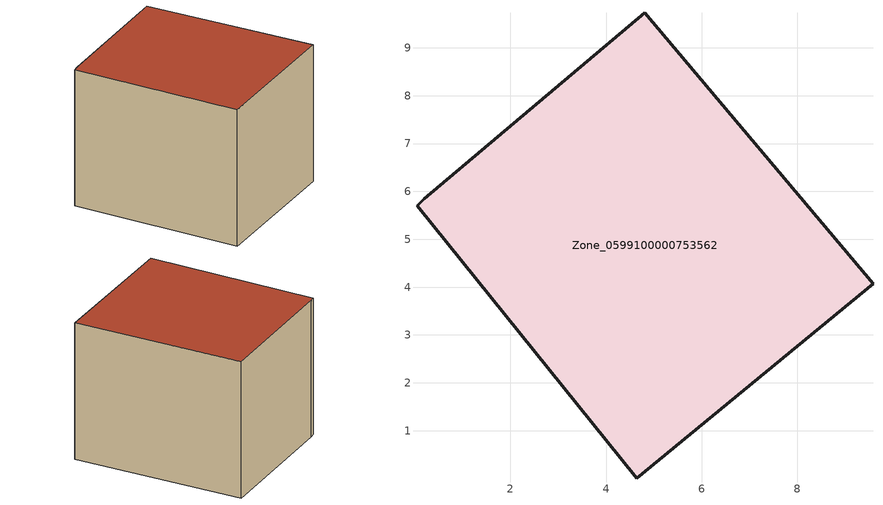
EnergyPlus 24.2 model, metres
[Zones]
Zone_0599100000753562
 floor ground (C_G): 4.64,0.01 0.06,5.7 0.2,5.85 4.81,9.73 9.58,4.07 z0.66
 wall outside (C_F): 9.58,4.07 4.81,9.73 0.2,5.85 0.06,5.7 4.64,0.01 9.58,4.07 z0.66:6.71
 roof outside (C_R): 0.06,5.7 4.64,0.01 9.58,4.07 4.81,9.73 0.2,5.85 z6.71
[BUILDING]
Pand.0599100000753562: North Axis=0; Terrain=City; Loads Convergence Tolerance Value=0.04; Temperature Convergence Tolerance Value=0.4; Solar Distribution=FullExterior; Maximum Number of Warmup Days=25; Minimum Number of Warmup Days=1
[Site:Location]
Rotterdam.The.Hague.AP_ZH_NLD Design_Conditions: Latitude=51.96; Longitude=4.45; Time Zone=1; Elevation=-4.5
[SITE:GROUNDTEMPERATURE:BUILDINGSURFACE]
18, 18, 18, 18, 18, 18, 18, 18, 18, 18, 18, 18
[MATERIAL] Thermal Absorptance=0.9; Solar Absorptance=0.7; Visible Absorptance=0.7
Name | Roughness | Thickness | Conductivity | Density | Specific Heat
G.TI.2006-2014 | MediumSmooth | 0.15 | 0.06 | 540 | 1210
F.TI.2006-2014 | Rough | 0.3 | 0.12 | 1920 | 840
R.TI.2006-2014 | MediumRough | 0.2 | 0.08 | 1500 | 1000
[CONSTRUCTION]
C_G: G.TI.2006-2014
C_F: F.TI.2006-2014
C_R: R.TI.2006-2014
[ZONE]
Zone_0599100000753562: Type=1; Multiplier=1; Ceiling Height=Autocalculate; Volume=Autocalculate; Floor Area=autocalculate; Part of Total Floor Area=Yes
[ZONEINFILTRATION:DESIGNFLOWRATE]
Infil_Zone_0599100000753562: Zone or ZoneList or Space or SpaceList=Zone_0599100000753562; Schedule=AlwaysOn; Design Flow Rate Calculation Method=Flow/Area; Flow Rate per Floor Area=0.0015; Constant Term Coefficient=1; Temperature Term Coefficient=0; Velocity Term Coefficient=0; Velocity Squared Term Coefficient=0
[HVACTEMPLATE:ZONE:IDEALLOADSAIRSYSTEM]
Zone_0599100000753562: Maximum Heating Supply Air Temperature=50; Minimum Cooling Supply Air Temperature=13; Maximum Heating Supply Air Humidity Ratio=0.0156; Minimum Cooling Supply Air Humidity Ratio=0.0077; Heating Limit=NoLimit; Cooling Limit=NoLimit; Dehumidification Control Type=ConstantSensibleHeatRatio; Cooling Sensible Heat Ratio=0.7; Dehumidification Setpoint=60; Humidification Control Type=None; Humidification Setpoint=30; Outdoor Air Method=None; Outdoor Air Flow Rate per Person=0.00944; Outdoor Air Flow Rate per Zone Floor Area=0; Outdoor Air Flow Rate per Zone=0; Demand Controlled Ventilation Type=None; Outdoor Air Economizer Type=NoEconomizer; Heat Recovery Type=None; Sensible Heat Recovery Effectiveness=0.7; Latent Heat Recovery Effectiveness=0.65
[ZONECONTROL:THERMOSTAT]
ThermostatControl_Zone_0599100000753562: Zone or ZoneList=Zone_0599100000753562; Control Type Schedule=DualSetpointControlType; Control 1=Thermostat_Zone_0599100000753562; Temperature Difference Between Cutout And Setpoint=0
[THERMOSTATSETPOINT:DUALSETPOINT]
Thermostat_Zone_0599100000753562: Heating Setpoint Temperature Schedule=HeatingSetpoint_Zone_0599100000753562; Cooling Setpoint Temperature Schedule=CoolingSetpoint_Zone_0599100000753562
[SCHEDULE:COMPACT]
HeatingSetpoint_Zone_0599100000753562: Through: 12/31, For: AllDays, Until: 24:00, 21
CoolingSetpoint_Zone_0599100000753562: Through: 12/31, For: AllDays, Until: 24:00, 24
DualSetpointControlType: Through: 12/31, For: AllDays, Until: 24:00, 4
AlwaysOn: Through: 12/31, For: AllDays, Until: 24:00, 1
